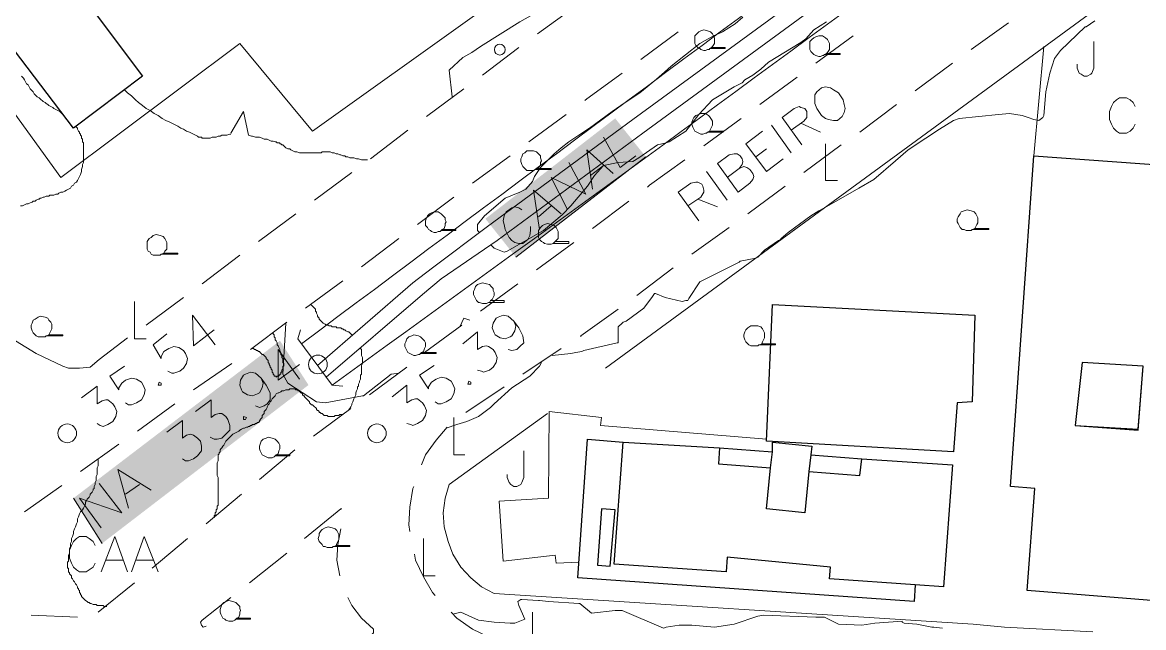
# Model space of a CAD drawing. Extents: x -2391 to 32076, y -11492 to 5852.
# Drawn here: x 4470.2 to 4566.8, y -953.5 to -901.4 of the extents above; entities that cross this region are included whole.
import ezdxf

# ---------------------------------------------------------------- set-up
doc = ezdxf.new("R2010")
doc.units = 0
doc.header["$LTSCALE"] = 7
for name, color, linetype in [('ALVE-CT', 3, 'CONTINUOUS'), ('PDF_A101 - EDIFICACAO', 7, 'CONTINUOUS'), ('PDF_A103 - PROJECAO_1', 7, 'CONTINUOUS'), ('PDF_A112 - PRISMA_VENTILACAO', 7, 'CONTINUOUS'), ('PDF_A122 - CASA_DE_MAQUINA', 7, 'CONTINUOUS'), ('PDF_A124 - MURO', 7, 'CONTINUOUS'), ('PDF_A133 - CANTEIRO_JARDIM_ESTUFA', 7, 'CONTINUOUS'), ('PDF_B215 - OUTRAS_ENTIDADES_PUBLICAS', 7, 'CONTINUOUS'), ('PDF_C301 - MEIO_FIO_2D', 7, 'CONTINUOUS'), ('PDF_C305 - VIA_SEM_MEIO_FIO_2D', 7, 'CONTINUOUS'), ('PDF_C307 - TXT_NOME_LOGRADOURO', 7, 'CONTINUOUS'), ('PDF_C316 - BUEIRO', 7, 'CONTINUOUS'), ('PDF_F601 - LIMITE_VEGETACAO', 7, 'CONTINUOUS'), ('PDF_F602 - ARVORE_ISOLADA', 7, 'CONTINUOUS'), ('PDF_F605 - TXT_COBERTURA_ARBOREA_ARBUSTIVA', 7, 'CONTINUOUS'), ('PDF_G705 - CANAL', 7, 'CONTINUOUS'), ('PDF_I902 - LUMINARIA', 7, 'CONTINUOUS'), ('PDF_I903 - POSTE', 7, 'CONTINUOUS'), ('PDF_N1401 - CURVA_MESTRA', 7, 'CONTINUOUS'), ('PDF_N1402 - CURVA_INTERMEDIARIA', 7, 'CONTINUOUS'), ('PDF_N1403 - COTA_DE_APARELHO', 7, 'CONTINUOUS')]:
    doc.layers.add(name, color=color, linetype=linetype)

msp = doc.modelspace()

# ---------------------------------------------------------------- linework, layer by layer
at = {"layer": 'ALVE-CT'}
msp.add_circle((4550.796, -1271.53), 500, dxfattribs=at)
at = {"layer": 'PDF_A101 - EDIFICACAO', "lineweight": 30}
for points in [[(4470.958, -893.252), (4480.525, -906.037), (4474.598, -910.524), (4469.518, -903.835), (4467.825, -905.105), (4463.084, -898.756), (4468.333, -895.115)], [(4591.18, -929.404), (4590.249, -941.341), (4571.792, -939.987), (4571.623, -942.527), (4569.168, -942.357), (4568.49, -951.247), (4556.722, -950.316), (4557.399, -941.511), (4555.283, -941.341), (4557.315, -912.894), (4571.2, -913.91), (4570.268, -925.848), (4572.554, -926.017), (4572.47, -928.049)], [(4550.711, -934.145), (4550.372, -938.378), (4534.286, -937.447), (4534.794, -925.679), (4552.235, -926.61), (4551.981, -934.06)], [(4560.871, -936.092), (4566.289, -936.431), (4566.712, -931.013), (4561.463, -930.674)], [(4530.222, -938.04), (4534.794, -938.378), (4534.794, -937.532), (4538.181, -937.87), (4538.096, -938.632), (4542.499, -938.971), (4550.288, -939.479), (4549.526, -949.977), (4547.07, -949.808), (4546.986, -951.247), (4518.031, -949.215), (4518.877, -937.278), (4521.925, -937.532)], [(4519.724, -948.115), (4520.825, -948.199), (4521.248, -943.373), (4520.063, -943.289)]]:
    msp.add_lwpolyline(points, close=True, dxfattribs=at)
at = {"layer": 'PDF_A103 - PROJECAO_1', "lineweight": 30}
msp.add_lwpolyline([(4530.138, -939.394), (4534.625, -939.733), (4534.794, -938.378), (4534.794, -937.532), (4538.181, -937.87), (4538.096, -938.632), (4537.927, -940.072), (4542.329, -940.41), (4542.499, -938.971), (4550.288, -939.479), (4549.526, -949.977), (4547.07, -949.808), (4539.705, -949.3), (4539.789, -948.284), (4530.9, -947.437), (4530.815, -948.707), (4521.163, -948.03), (4521.925, -937.532), (4530.222, -938.04)], close=True, dxfattribs=at)
at = {"layer": 'PDF_A112 - PRISMA_VENTILACAO', "lineweight": 30}
for points in [[(4566.712, -931.013), (4561.463, -930.674), (4560.871, -936.092), (4566.289, -936.516)], [(4520.063, -943.289), (4519.724, -948.115), (4520.825, -948.199), (4521.248, -943.373)]]:
    msp.add_lwpolyline(points, close=True, dxfattribs=at)
at = {"layer": 'PDF_A122 - CASA_DE_MAQUINA', "lineweight": 30}
msp.add_lwpolyline([(4538.096, -938.632), (4537.927, -940.072), (4537.588, -943.627), (4534.286, -943.289), (4534.625, -939.733), (4534.794, -938.378), (4534.794, -937.532), (4538.181, -937.87)], close=True, dxfattribs=at)
at = {"layer": 'PDF_A124 - MURO', "lineweight": 9}
for points in [[(4382.208, -800.809), (4408.645, -832.125), (4442.68, -872.171), (4443.019, -872.595), (4446.49, -877.42), (4473.498, -914.757), (4488.906, -903.243), (4495.172, -910.778), (4523.28, -890.713), (4525.058, -889.443), (4541.652, -877.505), (4543.261, -876.404), (4545.97, -874.372), (4572.639, -854.815), (4575.517, -852.783), (4577.126, -851.513), (4600.07, -834.581), (4624.114, -816.547)], [(4618.188, -953.956), (4618.696, -953.025), (4619.035, -952.094), (4619.119, -951.078), (4619.035, -945.236), (4619.035, -942.95), (4618.95, -932.452), (4618.781, -924.747), (4618.357, -905.867), (4618.357, -883.177), (4617.511, -866.16), (4613.701, -862.689), (4592.958, -877.928), (4570.014, -894.861), (4520.401, -931.182)], [(4558.161, -903.497), (4557.315, -912.894)], [(4515.406, -935.076), (4506.94, -941.172), (4506.601, -942.357), (4506.432, -943.627), (4506.516, -944.813), (4506.855, -946.083), (4507.278, -947.183), (4507.956, -948.284), (4508.802, -949.215), (4509.734, -949.977), (4510.834, -950.57), (4552.066, -953.194), (4554.775, -953.448), (4562.395, -953.872)], [(4534.286, -937.278), (4519.978, -936.092), (4520.063, -935.415), (4515.575, -934.907)]]:
    msp.add_lwpolyline(points, dxfattribs=at)
for centre, radius, start, end in [((12150.155, -11182.879), 12796.63, 126.1865297, 126.7465146), ((1588.017, 3108.483), 4979.148, 305.746913, 307.186131)]:
    msp.add_arc(centre, radius, start, end, dxfattribs=at)
at = {"layer": 'PDF_A133 - CANTEIRO_JARDIM_ESTUFA', "lineweight": 9}
for points in [[(4562.479, -903.073), (4562.479, -905.359), (4562.31, -905.783), (4562.225, -905.867), (4561.887, -906.037), (4561.633, -906.037), (4561.379, -905.867), (4561.209, -905.783), (4561.04, -905.359), (4561.04, -905.021)], [(4515.575, -934.907), (4515.491, -942.357), (4511.258, -942.611), (4511.596, -947.776), (4516.083, -947.268), (4516.168, -947.945), (4518.115, -947.861)], [(4513.374, -938.294), (4513.374, -940.58), (4513.205, -941.003), (4513.12, -941.172), (4512.782, -941.341), (4512.528, -941.341), (4512.274, -941.172), (4512.104, -941.003), (4511.935, -940.58), (4511.935, -940.326)]]:
    msp.add_lwpolyline(points, dxfattribs=at)
at = {"layer": 'PDF_B215 - OUTRAS_ENTIDADES_PUBLICAS', "lineweight": 9}
msp.add_lwpolyline([(4566.035, -908.661), (4565.866, -908.323), (4565.612, -908.069), (4565.273, -907.899), (4564.68, -907.899), (4564.426, -908.069), (4564.172, -908.323), (4564.003, -908.661), (4563.834, -909.085), (4563.834, -909.762), (4564.003, -910.185), (4564.172, -910.524), (4564.426, -910.778), (4564.68, -910.947), (4565.273, -910.947), (4565.612, -910.778), (4565.866, -910.524), (4566.035, -910.185)], dxfattribs=at)
at = {"layer": 'PDF_C301 - MEIO_FIO_2D', "lineweight": 9}
for points in [[(4514.56, -902.396), (4517.861, -900.026)], [(4551.896, -903.751), (4555.113, -901.465)], [(4526.666, -902.227), (4523.449, -904.597)], [(4538.519, -904.936), (4541.737, -902.565)], [(4509.818, -905.952), (4512.951, -903.581)], [(4547.07, -907.307), (4550.288, -904.936)], [(4521.841, -905.783), (4518.793, -907.984), (4518.623, -908.153)], [(4533.694, -908.492), (4536.911, -906.121)], [(4504.993, -909.508), (4508.21, -907.137)], [(4542.329, -910.863), (4545.462, -908.492)], [(4517.015, -909.339), (4513.798, -911.709)], [(4528.868, -912.048), (4532.085, -909.677)], [(4500.167, -913.148), (4503.384, -910.693)], [(4537.503, -914.334), (4540.721, -911.963)], [(4512.189, -912.894), (4508.972, -915.265)], [(4524.042, -915.604), (4524.211, -915.434), (4527.259, -913.233)], [(4495.341, -916.704), (4498.558, -914.334)], [(4532.678, -917.89), (4535.895, -915.519)], [(4507.363, -916.45), (4504.231, -918.821)], [(4519.301, -919.16), (4522.433, -916.789)], [(4490.515, -920.26), (4493.732, -917.89)], [(4527.852, -921.361), (4531.069, -919.075)], [(4502.622, -920.006), (4499.405, -922.461)], [(4514.475, -922.715), (4517.692, -920.345)], [(4485.689, -923.901), (4488.906, -921.446)], [(4523.111, -924.917), (4526.243, -922.546)], [(4497.796, -923.647), (4494.579, -926.017)], [(4509.649, -926.271), (4512.866, -923.901)], [(4480.863, -927.457), (4484.081, -925.086)], [(4518.285, -928.473), (4518.285, -928.388), (4521.502, -926.102)], [(4492.97, -927.203), (4489.838, -929.573)], [(4504.823, -929.827), (4508.04, -927.457)], [(4476.038, -931.097), (4476.799, -930.42), (4479.255, -928.557)], [(4513.29, -931.69), (4516.591, -929.489)], [(4488.229, -930.759), (4484.927, -933.044)], [(4500.082, -933.468), (4503.299, -931.097)], [(4508.379, -934.992), (4511.681, -932.79)], [(4483.319, -934.23), (4480.101, -936.6)], [(4495.256, -937.024), (4498.473, -934.653)], [(4504.569, -939.479), (4504.908, -938.632), (4505.839, -937.362), (4506.77, -936.262)], [(4478.493, -937.701), (4475.191, -940.072)], [(4490.6, -940.749), (4493.648, -938.209)], [(4473.582, -941.257), (4470.365, -943.543)], [(4503.553, -945.236), (4503.469, -944.643), (4503.553, -943.119), (4503.807, -941.511), (4503.892, -941.341)], [(4486.028, -944.559), (4489.076, -942.019)], [(4494.494, -945.829), (4497.627, -943.289), (4497.711, -943.289)], [(4497.627, -944.982), (4497.373, -946.337), (4497.288, -947.691), (4497.542, -949.046)], [(4481.371, -948.369), (4484.419, -945.829)], [(4489.753, -949.639), (4492.97, -947.099)], [(4505.754, -950.739), (4505.501, -950.485), (4504.739, -949.131), (4504.061, -947.691), (4503.977, -947.183)], [(4476.715, -952.178), (4479.847, -949.639)], [(4486.028, -953.364), (4485.774, -953.448), (4485.605, -953.279), (4485.52, -953.025), (4485.689, -952.856), (4488.144, -950.908)], [(4498.219, -950.908), (4498.558, -951.586), (4499.405, -952.686), (4500.421, -953.618), (4500.421, -953.956), (4500.251, -954.126)], [(4470.958, -952.432), (4474.937, -952.602)], [(4510.411, -954.295), (4510.326, -954.295), (4508.972, -953.618), (4507.617, -952.686), (4507.109, -952.178)], [(4486.028, -953.364), (4486.028, -953.364)]]:
    msp.add_lwpolyline(points, dxfattribs=at)
at = {"layer": 'PDF_C305 - VIA_SEM_MEIO_FIO_2D', "lineweight": 9}
msp.add_lwpolyline([(4476.038, -931.097), (4475.106, -931.182), (4474.683, -931.182), (4474.175, -931.182), (4473.667, -931.013), (4471.381, -929.912), (4469.603, -928.811), (4467.91, -927.457), (4466.301, -926.017), (4464.947, -924.409), (4463.761, -922.631), (4463.507, -922.292)], dxfattribs=at)
at = {"layer": 'PDF_C307 - TXT_NOME_LOGRADOURO', "lineweight": 9}
msp.add_lwpolyline([(4538.604, -907.391), (4538.435, -907.645), (4538.435, -908.069), (4538.435, -908.407), (4538.604, -908.831), (4539.027, -909.423), (4539.366, -909.677), (4539.62, -909.762), (4540.043, -909.847), (4540.382, -909.847), (4540.805, -909.508), (4540.975, -909.169), (4541.059, -908.831), (4540.975, -908.492), (4540.89, -908.069), (4540.467, -907.476), (4540.043, -907.222), (4539.789, -907.053), (4539.366, -906.968), (4539.027, -907.053)], close=True, dxfattribs=at)
for points in [[(4537.334, -911.963), (4535.641, -909.593), (4536.657, -908.831), (4537.08, -908.661), (4537.249, -908.746), (4537.588, -908.831), (4537.757, -909.085), (4537.757, -909.423), (4537.757, -909.593), (4537.503, -909.931), (4536.403, -910.693)], [(4534.71, -910.27), (4536.403, -912.64)], [(4537.249, -910.101), (4538.943, -910.863)], [(4535.725, -913.148), (4534.286, -914.249), (4532.508, -911.879), (4533.948, -910.778)], [(4533.355, -912.979), (4534.286, -912.302)], [(4531.916, -913.995), (4532.339, -913.826), (4532.593, -913.91), (4532.847, -914.08), (4533.101, -914.418), (4533.186, -914.672), (4533.101, -914.926), (4532.847, -915.265), (4531.831, -916.027), (4530.053, -913.572), (4531.069, -912.81), (4531.492, -912.725), (4531.746, -912.725), (4532, -912.894), (4532.17, -913.148), (4532.254, -913.402), (4532.17, -913.656), (4531.916, -913.995), (4530.9, -914.757)], [(4529.122, -914.249), (4530.9, -916.704)], [(4528.444, -918.482), (4526.666, -916.027), (4527.767, -915.265), (4528.19, -915.18), (4528.36, -915.18), (4528.698, -915.35), (4528.783, -915.519), (4528.868, -915.858), (4528.868, -916.027), (4528.614, -916.45), (4527.513, -917.212)], [(4528.36, -916.62), (4530.053, -917.297)]]:
    msp.add_lwpolyline(points, dxfattribs=at)
at = {"layer": 'PDF_C316 - BUEIRO', "lineweight": 9}
msp.add_lwpolyline([(4497.796, -932.706), (4496.865, -932.621), (4493.902, -928.642), (4494.156, -927.88)], dxfattribs=at)
at = {"layer": 'PDF_F601 - LIMITE_VEGETACAO', "lineweight": 9}
for points in [[(4470.111, -906.037), (4470.28, -906.206), (4470.365, -906.375), (4470.45, -906.545), (4470.534, -906.714), (4470.704, -906.799), (4470.788, -906.968), (4470.873, -907.137), (4471.042, -907.307), (4471.127, -907.391), (4471.212, -907.561), (4471.296, -907.645), (4471.381, -907.73), (4471.466, -907.815), (4471.635, -907.899), (4471.72, -907.984), (4471.804, -908.069), (4471.889, -908.153), (4471.974, -908.238), (4472.143, -908.323), (4472.228, -908.407), (4472.397, -908.492), (4472.482, -908.577), (4472.651, -908.661), (4472.82, -908.746), (4472.905, -908.831), (4473.074, -908.915), (4473.244, -909), (4473.413, -909.085), (4473.582, -909.254), (4473.667, -909.254)], [(4479.001, -907.222), (4479.255, -907.476), (4479.593, -907.73), (4479.932, -908.069), (4480.186, -908.323), (4480.525, -908.577), (4480.863, -908.831), (4481.202, -909), (4481.541, -909.254), (4481.879, -909.423), (4482.218, -909.677), (4482.557, -909.847), (4482.895, -910.016), (4483.234, -910.185), (4483.573, -910.355), (4483.827, -910.524), (4484.081, -910.609), (4484.335, -910.778), (4484.589, -910.863), (4484.758, -910.947), (4484.927, -911.032), (4485.097, -911.117), (4485.266, -911.201), (4485.351, -911.286), (4485.435, -911.286), (4485.605, -911.286), (4485.689, -911.371), (4485.859, -911.371), (4485.943, -911.371), (4486.113, -911.371), (4486.197, -911.371), (4486.366, -911.371), (4486.536, -911.286), (4486.705, -911.286), (4486.874, -911.286), (4487.044, -911.201), (4487.213, -911.201), (4487.382, -911.117), (4487.636, -911.117), (4487.806, -911.117), (4488.06, -911.032), (4488.144, -911.032)], [(4499.913, -913.233), (4499.828, -913.233), (4499.659, -913.233), (4499.405, -913.233), (4499.151, -913.148), (4498.981, -913.148), (4498.727, -913.064), (4498.558, -913.064), (4498.389, -913.064), (4498.219, -912.979), (4498.05, -912.979), (4497.965, -912.894), (4497.796, -912.894), (4497.627, -912.81), (4497.542, -912.81), (4497.373, -912.725), (4497.288, -912.725), (4497.203, -912.725), (4497.034, -912.64), (4496.949, -912.64), (4496.865, -912.64), (4496.695, -912.556), (4496.611, -912.556), (4496.526, -912.556), (4496.441, -912.556), (4496.272, -912.556), (4496.187, -912.556), (4496.103, -912.556), (4496.018, -912.556), (4495.934, -912.64), (4495.764, -912.64), (4495.68, -912.64), (4495.595, -912.64), (4495.51, -912.64), (4495.341, -912.64), (4495.256, -912.64), (4495.087, -912.64), (4494.918, -912.64), (4494.748, -912.64), (4494.579, -912.64), (4494.41, -912.64), (4494.24, -912.64), (4494.071, -912.64), (4493.817, -912.556), (4493.648, -912.556), (4493.478, -912.471), (4493.309, -912.386), (4493.224, -912.302), (4493.055, -912.302), (4492.886, -912.217), (4492.801, -912.132), (4492.716, -912.048), (4492.632, -911.963), (4492.547, -911.963), (4492.462, -911.879), (4492.378, -911.879), (4492.378, -911.794), (4492.293, -911.794), (4492.208, -911.794), (4492.124, -911.794), (4492.039, -911.709), (4491.954, -911.709), (4491.785, -911.625), (4491.616, -911.625), (4491.446, -911.54), (4491.277, -911.455), (4491.023, -911.455), (4490.854, -911.371), (4490.6, -911.286), (4490.261, -911.286), (4490.007, -911.201), (4489.922, -911.201), (4489.668, -911.117), (4489.245, -909.085), (4488.144, -910.947)], [(4474.768, -910.355), (4474.852, -910.439), (4474.937, -910.524), (4474.937, -910.609), (4475.022, -910.778), (4475.106, -910.863), (4475.106, -910.947), (4475.191, -911.032), (4475.191, -911.117), (4475.276, -911.201), (4475.276, -911.371), (4475.36, -911.455), (4475.36, -911.54), (4475.36, -911.709), (4475.445, -911.794), (4475.445, -911.879), (4475.445, -911.963), (4475.445, -912.048), (4475.445, -912.132), (4475.445, -912.217), (4475.445, -912.302), (4475.445, -912.471), (4475.445, -912.556), (4475.445, -912.725), (4475.445, -912.894), (4475.445, -913.064), (4475.445, -913.233), (4475.445, -913.487), (4475.36, -913.656), (4475.36, -913.826), (4475.276, -914.08), (4475.276, -914.249), (4475.191, -914.503), (4475.106, -914.672), (4475.022, -914.842), (4474.937, -915.011), (4474.852, -915.18), (4474.683, -915.265), (4474.598, -915.434), (4474.429, -915.519), (4474.344, -915.688), (4474.175, -915.773), (4474.006, -915.858), (4473.836, -915.942), (4473.667, -916.027), (4473.498, -916.027), (4473.328, -916.112), (4473.244, -916.196), (4473.074, -916.196), (4472.905, -916.281), (4472.736, -916.281), (4472.566, -916.281), (4472.482, -916.366), (4472.312, -916.366), (4472.228, -916.366), (4472.058, -916.45), (4471.974, -916.45), (4471.804, -916.535), (4471.72, -916.535), (4471.635, -916.62), (4471.55, -916.62), (4471.381, -916.704), (4471.296, -916.789), (4471.127, -916.789), (4471.042, -916.874), (4470.873, -916.958), (4470.704, -917.043), (4470.534, -917.043), (4470.365, -917.128), (4470.196, -917.212), (4470.026, -917.212)], [(4495.002, -925.679), (4495.087, -925.763), (4495.172, -925.848), (4495.256, -925.933), (4495.341, -926.017), (4495.426, -926.102), (4495.426, -926.271), (4495.51, -926.356), (4495.51, -926.441), (4495.595, -926.61), (4495.595, -926.695), (4495.68, -926.779), (4495.764, -926.864), (4495.764, -926.949), (4495.849, -927.033), (4495.934, -927.118), (4496.018, -927.203), (4496.103, -927.287), (4496.272, -927.372), (4496.357, -927.457), (4496.526, -927.457), (4496.611, -927.541), (4496.78, -927.541), (4496.865, -927.626), (4497.034, -927.626), (4497.119, -927.626), (4497.203, -927.626), (4497.288, -927.711), (4497.373, -927.711), (4497.457, -927.711), (4497.542, -927.711), (4497.627, -927.711), (4497.711, -927.795), (4497.796, -927.795), (4497.881, -927.88), (4497.965, -927.88), (4498.05, -927.965), (4498.219, -928.049), (4498.304, -928.049), (4498.389, -928.134), (4498.473, -928.219), (4498.558, -928.303), (4498.643, -928.303)], [(4489.922, -929.489), (4490.007, -929.489), (4490.092, -929.489), (4490.176, -929.573), (4490.261, -929.573), (4490.346, -929.658), (4490.43, -929.658), (4490.515, -929.743), (4490.6, -929.743), (4490.684, -929.827), (4490.769, -929.912), (4490.854, -929.997), (4490.938, -929.997), (4491.023, -930.081), (4491.108, -930.166), (4491.192, -930.251), (4491.192, -930.335), (4491.277, -930.42), (4491.362, -930.505), (4491.362, -930.674), (4491.446, -930.759), (4491.446, -930.843), (4491.531, -931.013), (4491.531, -931.097), (4491.616, -931.182), (4491.616, -931.267), (4491.7, -931.351), (4491.7, -931.436), (4491.7, -931.52), (4491.785, -931.605), (4491.785, -931.69), (4491.87, -931.774), (4491.87, -931.859), (4491.954, -931.859), (4492.039, -931.859), (4492.039, -931.944), (4492.124, -931.859), (4492.208, -931.859), (4492.293, -931.859), (4492.293, -931.774), (4492.378, -931.774), (4492.378, -931.69), (4492.462, -931.69), (4492.462, -931.605), (4492.462, -931.52), (4492.547, -931.52), (4492.547, -931.436), (4492.547, -931.351), (4492.632, -931.267), (4492.632, -931.182), (4492.632, -931.097), (4492.632, -931.013), (4492.716, -931.013), (4492.716, -930.928), (4492.716, -930.843), (4492.716, -930.759), (4492.632, -930.674), (4492.632, -930.589), (4492.632, -930.505), (4492.632, -930.335), (4492.547, -930.251), (4492.547, -930.081), (4492.462, -929.997), (4492.462, -929.827), (4492.378, -929.658), (4492.378, -929.573), (4492.293, -929.404), (4492.208, -929.235), (4492.124, -929.15), (4492.124, -928.981), (4492.039, -928.811), (4491.954, -928.727), (4491.954, -928.557), (4491.87, -928.473), (4491.87, -928.303), (4491.785, -928.219), (4491.785, -928.134)], [(4499.32, -929.404), (4499.32, -929.489), (4499.405, -929.573), (4499.405, -929.743), (4499.405, -929.912), (4499.405, -930.081), (4499.489, -930.251), (4499.489, -930.335), (4499.489, -930.505), (4499.489, -930.674), (4499.489, -930.759), (4499.405, -930.928), (4499.405, -931.097), (4499.405, -931.182), (4499.405, -931.267), (4499.405, -931.436), (4499.405, -931.52), (4499.405, -931.69), (4499.32, -931.774), (4499.32, -931.859), (4499.32, -932.028), (4499.32, -932.113), (4499.235, -932.282), (4499.235, -932.367), (4499.151, -932.536), (4499.151, -932.706), (4499.066, -932.79), (4499.066, -932.96), (4498.981, -933.129), (4498.897, -933.298), (4498.897, -933.468), (4498.812, -933.637), (4498.727, -933.806), (4498.643, -934.06), (4498.558, -934.23), (4498.558, -934.314), (4498.473, -934.484), (4498.389, -934.653), (4498.304, -934.738)], [(4497.796, -935.161), (4497.711, -935.161), (4497.542, -935.161), (4497.457, -935.246), (4497.373, -935.246), (4497.288, -935.246), (4497.203, -935.246), (4497.119, -935.246), (4497.034, -935.33), (4496.865, -935.33), (4496.78, -935.33), (4496.695, -935.33), (4496.611, -935.33), (4496.526, -935.33), (4496.441, -935.246), (4496.357, -935.246), (4496.272, -935.246), (4496.187, -935.246), (4496.103, -935.161), (4496.018, -935.076), (4495.934, -935.076), (4495.849, -934.992), (4495.764, -934.992), (4495.764, -934.907), (4495.68, -934.822), (4495.595, -934.822), (4495.51, -934.738), (4495.51, -934.653), (4495.426, -934.568), (4495.341, -934.484), (4495.256, -934.399), (4495.172, -934.314), (4495.087, -934.314), (4495.002, -934.23), (4494.918, -934.145), (4494.918, -934.06), (4494.833, -933.976), (4494.748, -933.891), (4494.664, -933.806), (4494.579, -933.722), (4494.494, -933.637), (4494.494, -933.552), (4494.41, -933.552), (4494.325, -933.468), (4494.325, -933.383), (4494.24, -933.298), (4494.156, -933.298), (4494.156, -933.214), (4494.071, -933.214), (4494.071, -933.129), (4493.986, -933.129), (4493.902, -933.129), (4493.902, -933.044), (4493.817, -933.044), (4493.732, -933.044), (4493.648, -932.96), (4493.563, -932.96), (4493.478, -932.96), (4493.394, -932.96), (4493.224, -932.96), (4493.14, -933.044), (4492.97, -933.044), (4492.886, -933.044), (4492.716, -933.129), (4492.547, -933.129), (4492.462, -933.214), (4492.293, -933.298), (4492.208, -933.298), (4492.039, -933.383), (4491.954, -933.552), (4491.87, -933.637), (4491.785, -933.722), (4491.7, -933.806), (4491.616, -933.976), (4491.531, -934.06), (4491.446, -934.23), (4491.362, -934.314), (4491.277, -934.484), (4491.277, -934.568), (4491.192, -934.738), (4491.108, -934.822), (4491.023, -934.907), (4491.023, -935.076), (4490.938, -935.161), (4490.854, -935.246), (4490.854, -935.415), (4490.769, -935.5), (4490.684, -935.584), (4490.684, -935.669), (4490.6, -935.669), (4490.6, -935.754), (4490.515, -935.838), (4490.43, -935.838), (4490.346, -935.923), (4490.261, -935.923), (4490.176, -936.008), (4490.092, -936.008), (4490.007, -936.008), (4489.922, -936.092), (4489.838, -936.092), (4489.753, -936.177), (4489.668, -936.177), (4489.584, -936.262), (4489.499, -936.262), (4489.33, -936.346), (4489.245, -936.346), (4489.076, -936.431), (4488.906, -936.516), (4488.822, -936.6), (4488.652, -936.685), (4488.483, -936.77), (4488.314, -936.854), (4488.229, -936.939), (4488.06, -937.108), (4487.975, -937.193), (4487.806, -937.362), (4487.721, -937.447), (4487.636, -937.616), (4487.552, -937.786), (4487.467, -937.87), (4487.382, -938.04), (4487.298, -938.124), (4487.213, -938.209), (4487.213, -938.378), (4487.128, -938.463), (4487.128, -938.548), (4487.044, -938.632), (4487.044, -938.717), (4487.044, -938.886), (4487.044, -938.971), (4487.044, -939.14), (4486.959, -939.31), (4486.959, -939.479), (4486.959, -939.733), (4486.959, -939.902), (4486.959, -940.072), (4486.959, -940.241), (4486.959, -940.41), (4487.044, -940.58), (4487.044, -940.664), (4487.044, -940.834), (4487.044, -940.918), (4487.044, -941.088), (4487.044, -941.172), (4487.044, -941.257), (4487.044, -941.426), (4487.044, -941.511), (4487.044, -941.595), (4487.044, -941.765), (4487.044, -941.849), (4487.044, -942.019), (4487.044, -942.103), (4487.044, -942.188), (4487.044, -942.357), (4487.044, -942.442), (4487.044, -942.527), (4487.044, -942.611), (4487.044, -942.696), (4487.044, -942.781), (4487.044, -942.865), (4487.044, -942.95), (4486.959, -943.035), (4486.959, -943.119), (4486.959, -943.204), (4486.959, -943.289), (4486.874, -943.373), (4486.874, -943.458), (4486.874, -943.543), (4486.79, -943.627), (4486.79, -943.712), (4486.79, -943.797), (4486.705, -943.881), (4486.705, -943.966), (4486.705, -944.051)], [(4477.477, -951.67), (4477.392, -951.67), (4477.223, -951.67), (4477.138, -951.586), (4477.053, -951.586), (4476.884, -951.586), (4476.799, -951.586), (4476.63, -951.586), (4476.546, -951.501), (4476.376, -951.501), (4476.292, -951.501), (4476.122, -951.416), (4476.038, -951.416), (4475.953, -951.332), (4475.868, -951.332), (4475.784, -951.247), (4475.614, -951.162), (4475.53, -951.078), (4475.445, -950.993), (4475.36, -950.908), (4475.276, -950.824), (4475.276, -950.739), (4475.191, -950.655), (4475.191, -950.57), (4475.106, -950.485), (4475.106, -950.401), (4475.106, -950.316), (4475.022, -950.231), (4475.022, -950.147), (4474.937, -950.062), (4474.937, -949.977), (4474.852, -949.808), (4474.768, -949.723), (4474.683, -949.554), (4474.598, -949.469), (4474.514, -949.3), (4474.429, -949.215), (4474.429, -949.046), (4474.344, -948.961), (4474.26, -948.877), (4474.26, -948.792), (4474.175, -948.707), (4474.175, -948.623), (4474.175, -948.538), (4474.175, -948.453), (4474.175, -948.369), (4474.09, -948.369), (4474.09, -948.284), (4474.09, -948.199), (4474.09, -948.115), (4474.09, -948.03), (4474.09, -947.945), (4474.09, -947.861), (4474.175, -947.776), (4474.175, -947.607), (4474.175, -947.437), (4474.175, -947.268), (4474.26, -947.099), (4474.26, -946.929), (4474.26, -946.675), (4474.344, -946.506), (4474.344, -946.252), (4474.429, -946.083), (4474.429, -945.829), (4474.514, -945.659), (4474.598, -945.405), (4474.598, -945.236), (4474.683, -944.982), (4474.768, -944.813), (4474.852, -944.559), (4474.937, -944.389), (4474.937, -944.135), (4475.022, -943.966), (4475.106, -943.712), (4475.191, -943.543), (4475.36, -943.373), (4475.445, -943.204), (4475.53, -943.035), (4475.614, -942.865), (4475.614, -942.696), (4475.699, -942.611), (4475.784, -942.442), (4475.868, -942.357), (4475.953, -942.273), (4476.038, -942.103), (4476.038, -942.019), (4476.122, -941.934), (4476.207, -941.849), (4476.292, -941.68), (4476.292, -941.595), (4476.376, -941.511), (4476.376, -941.341), (4476.461, -941.172), (4476.461, -941.003), (4476.546, -940.834), (4476.546, -940.664), (4476.546, -940.495), (4476.63, -940.326), (4476.63, -940.156), (4476.63, -939.902), (4476.63, -939.733), (4476.715, -939.564), (4476.715, -939.479), (4476.715, -939.31), (4476.715, -939.225), (4476.715, -939.056), (4476.715, -938.971)]]:
    msp.add_lwpolyline(points, dxfattribs=at)
at = {"layer": 'PDF_F602 - ARVORE_ISOLADA', "lineweight": 9}
for points in [[(4529.545, -903.581), (4529.376, -903.666), (4529.376, -903.751), (4529.206, -903.751), (4529.037, -903.835), (4528.868, -903.835), (4528.614, -903.751), (4528.529, -903.666), (4528.36, -903.581), (4528.19, -903.412), (4528.106, -903.243), (4528.106, -903.073), (4528.106, -902.819), (4528.106, -902.565), (4528.275, -902.396), (4528.444, -902.227), (4528.614, -902.142), (4528.868, -902.058), (4529.206, -902.142), (4529.46, -902.227), (4529.63, -902.396), (4529.714, -902.565), (4529.799, -902.735), (4529.799, -902.904), (4529.799, -903.073), (4529.799, -903.243), (4529.63, -903.497), (4529.545, -903.581), (4529.376, -903.666), (4530.73, -903.666), (4530.73, -903.581)], [(4539.451, -904.089), (4539.281, -904.174), (4539.197, -904.259), (4539.112, -904.259), (4538.943, -904.343), (4538.773, -904.343), (4538.519, -904.259), (4538.35, -904.174), (4538.265, -904.089), (4538.096, -903.92), (4538.011, -903.751), (4538.011, -903.581), (4538.011, -903.327), (4538.011, -903.073), (4538.181, -902.904), (4538.35, -902.735), (4538.519, -902.65), (4538.773, -902.565), (4539.112, -902.565), (4539.366, -902.735), (4539.535, -902.904), (4539.62, -903.073), (4539.705, -903.243), (4539.705, -903.412), (4539.705, -903.581), (4539.705, -903.751), (4539.535, -904.005), (4539.451, -904.089), (4539.281, -904.174), (4540.636, -904.174), (4540.636, -904.089)], [(4529.376, -910.778), (4529.206, -910.863), (4529.122, -910.947), (4529.037, -910.947), (4528.783, -911.032), (4528.614, -911.032), (4528.444, -910.947), (4528.275, -910.863), (4528.106, -910.778), (4528.021, -910.609), (4527.936, -910.439), (4527.852, -910.185), (4527.852, -910.016), (4527.936, -909.762), (4528.021, -909.593), (4528.19, -909.423), (4528.444, -909.339), (4528.614, -909.254), (4529.037, -909.254), (4529.291, -909.423), (4529.376, -909.508), (4529.545, -909.762), (4529.63, -909.931), (4529.63, -910.101), (4529.63, -910.27), (4529.545, -910.439), (4529.46, -910.609), (4529.376, -910.778), (4529.206, -910.863), (4530.561, -910.863), (4530.561, -910.778)], [(4514.56, -913.995), (4514.475, -914.08), (4514.39, -914.08), (4514.221, -914.164), (4514.052, -914.164), (4513.882, -914.164), (4513.628, -914.164), (4513.544, -914.08), (4513.374, -913.91), (4513.29, -913.826), (4513.205, -913.656), (4513.12, -913.402), (4513.12, -913.148), (4513.205, -912.979), (4513.29, -912.725), (4513.459, -912.64), (4513.628, -912.471), (4513.882, -912.471), (4514.221, -912.471), (4514.475, -912.556), (4514.644, -912.725), (4514.814, -912.894), (4514.814, -913.064), (4514.898, -913.318), (4514.814, -913.487), (4514.814, -913.656), (4514.729, -913.826), (4514.56, -913.995), (4514.475, -914.08), (4515.745, -914.08), (4515.745, -913.995)], [(4506.347, -919.244), (4506.262, -919.329), (4506.178, -919.414), (4506.008, -919.414), (4505.839, -919.498), (4505.67, -919.498), (4505.416, -919.414), (4505.331, -919.329), (4505.162, -919.244), (4505.077, -919.075), (4504.908, -918.906), (4504.908, -918.736), (4504.908, -918.482), (4504.993, -918.228), (4505.077, -918.059), (4505.247, -917.89), (4505.416, -917.805), (4505.67, -917.72), (4506.008, -917.72), (4506.262, -917.89), (4506.432, -918.059), (4506.601, -918.228), (4506.601, -918.398), (4506.686, -918.567), (4506.601, -918.736), (4506.601, -918.906), (4506.516, -919.16), (4506.347, -919.244), (4506.262, -919.329), (4507.532, -919.329), (4507.532, -919.244)], [(4552.235, -919.16), (4552.066, -919.244), (4551.981, -919.244), (4551.896, -919.329), (4551.727, -919.329), (4551.473, -919.329), (4551.304, -919.244), (4551.134, -919.244), (4550.965, -919.075), (4550.88, -918.906), (4550.796, -918.736), (4550.711, -918.567), (4550.711, -918.313), (4550.796, -918.144), (4550.965, -917.89), (4551.05, -917.72), (4551.304, -917.636), (4551.558, -917.551), (4551.896, -917.636), (4552.15, -917.72), (4552.32, -917.89), (4552.404, -918.059), (4552.489, -918.228), (4552.489, -918.398), (4552.489, -918.652), (4552.404, -918.821), (4552.32, -918.99), (4552.235, -919.16), (4552.066, -919.244), (4553.42, -919.244), (4553.42, -919.16)], [(4516.083, -920.26), (4515.914, -920.43), (4515.745, -920.514), (4515.575, -920.514), (4515.406, -920.514), (4515.152, -920.43), (4515.068, -920.345), (4514.898, -920.26), (4514.729, -920.091), (4514.644, -919.922), (4514.644, -919.752), (4514.644, -919.498), (4514.644, -919.329), (4514.814, -919.075), (4514.983, -918.906), (4515.152, -918.821), (4515.406, -918.736), (4515.745, -918.821), (4515.999, -918.906), (4516.168, -919.075), (4516.253, -919.244), (4516.337, -919.414), (4516.337, -919.583), (4516.337, -919.752), (4516.337, -920.006), (4516.168, -920.176), (4516.083, -920.26), (4515.914, -920.43), (4517.269, -920.43), (4517.269, -920.26)], [(4482.387, -921.276), (4482.218, -921.361), (4482.133, -921.361), (4482.049, -921.446), (4481.879, -921.446), (4481.71, -921.446), (4481.456, -921.446), (4481.287, -921.361), (4481.202, -921.192), (4481.033, -921.107), (4480.948, -920.938), (4480.948, -920.684), (4480.948, -920.43), (4480.948, -920.26), (4481.117, -920.006), (4481.287, -919.922), (4481.456, -919.752), (4481.71, -919.668), (4482.049, -919.752), (4482.303, -919.837), (4482.472, -920.006), (4482.557, -920.176), (4482.641, -920.345), (4482.641, -920.514), (4482.641, -920.768), (4482.641, -920.938), (4482.472, -921.107), (4482.387, -921.276), (4482.218, -921.361), (4483.573, -921.361), (4483.573, -921.276)], [(4510.496, -925.34), (4510.411, -925.509), (4510.326, -925.509), (4510.157, -925.594), (4509.988, -925.594), (4509.818, -925.594), (4509.564, -925.509), (4509.48, -925.509), (4509.31, -925.34), (4509.226, -925.171), (4509.141, -925.001), (4509.056, -924.832), (4509.056, -924.578), (4509.141, -924.409), (4509.226, -924.155), (4509.395, -923.985), (4509.564, -923.901), (4509.818, -923.816), (4510.157, -923.901), (4510.411, -923.985), (4510.58, -924.155), (4510.75, -924.324), (4510.75, -924.493), (4510.834, -924.663), (4510.834, -924.917), (4510.75, -925.086), (4510.665, -925.255), (4510.496, -925.34), (4510.411, -925.509), (4511.681, -925.509), (4511.681, -925.34)], [(4472.482, -928.303), (4472.312, -928.388), (4472.228, -928.388), (4472.143, -928.473), (4471.889, -928.473), (4471.72, -928.473), (4471.55, -928.473), (4471.381, -928.388), (4471.212, -928.219), (4471.127, -928.134), (4471.042, -927.965), (4470.958, -927.711), (4470.958, -927.457), (4471.042, -927.287), (4471.127, -927.033), (4471.296, -926.949), (4471.55, -926.779), (4471.72, -926.695), (4472.143, -926.779), (4472.397, -926.864), (4472.482, -927.033), (4472.651, -927.203), (4472.736, -927.372), (4472.736, -927.541), (4472.736, -927.795), (4472.651, -927.965), (4472.566, -928.134), (4472.482, -928.303), (4472.312, -928.388), (4473.667, -928.388), (4473.667, -928.303)], [(4533.863, -929.065), (4533.694, -929.15), (4533.609, -929.15), (4533.524, -929.235), (4533.27, -929.235), (4533.101, -929.235), (4532.932, -929.235), (4532.762, -929.15), (4532.593, -928.981), (4532.508, -928.896), (4532.424, -928.727), (4532.339, -928.473), (4532.339, -928.303), (4532.424, -928.049), (4532.508, -927.88), (4532.678, -927.711), (4532.932, -927.541), (4533.186, -927.541), (4533.524, -927.541), (4533.778, -927.626), (4533.948, -927.795), (4534.032, -927.965), (4534.117, -928.134), (4534.117, -928.388), (4534.117, -928.557), (4534.032, -928.727), (4533.948, -928.896), (4533.863, -929.065), (4533.694, -929.15), (4535.048, -929.15), (4535.048, -929.065)], [(4504.569, -929.827), (4504.485, -929.912), (4504.4, -929.997), (4504.315, -929.997), (4504.061, -930.081), (4503.892, -930.081), (4503.723, -929.997), (4503.553, -929.912), (4503.384, -929.827), (4503.299, -929.658), (4503.215, -929.489), (4503.13, -929.319), (4503.13, -929.065), (4503.215, -928.896), (4503.299, -928.642), (4503.469, -928.473), (4503.723, -928.388), (4503.892, -928.303), (4504.315, -928.388), (4504.485, -928.473), (4504.654, -928.642), (4504.823, -928.811), (4504.908, -928.981), (4504.908, -929.15), (4504.908, -929.319), (4504.823, -929.489), (4504.739, -929.743), (4504.569, -929.827), (4504.485, -929.912), (4505.839, -929.912), (4505.839, -929.827)], [(4492.039, -938.632), (4491.954, -938.717), (4491.87, -938.802), (4491.7, -938.886), (4491.531, -938.886), (4491.362, -938.886), (4491.192, -938.802), (4491.023, -938.717), (4490.854, -938.632), (4490.769, -938.463), (4490.684, -938.294), (4490.6, -938.124), (4490.6, -937.87), (4490.684, -937.701), (4490.769, -937.447), (4490.938, -937.278), (4491.192, -937.193), (4491.362, -937.108), (4491.7, -937.193), (4491.954, -937.278), (4492.124, -937.447), (4492.293, -937.616), (4492.378, -937.786), (4492.378, -937.955), (4492.378, -938.124), (4492.293, -938.294), (4492.208, -938.548), (4492.039, -938.632), (4491.954, -938.717), (4493.224, -938.717), (4493.224, -938.632)], [(4497.203, -946.421), (4497.034, -946.506), (4496.949, -946.506), (4496.865, -946.591), (4496.695, -946.591), (4496.441, -946.591), (4496.272, -946.506), (4496.103, -946.506), (4496.018, -946.337), (4495.849, -946.167), (4495.764, -946.083), (4495.68, -945.829), (4495.764, -945.575), (4495.764, -945.405), (4495.934, -945.151), (4496.018, -945.067), (4496.272, -944.897), (4496.526, -944.813), (4496.865, -944.897), (4497.119, -944.982), (4497.288, -945.151), (4497.373, -945.321), (4497.457, -945.49), (4497.457, -945.659), (4497.457, -945.913), (4497.373, -946.083), (4497.288, -946.252), (4497.203, -946.421), (4497.034, -946.506), (4498.389, -946.506), (4498.389, -946.421)], [(4488.652, -952.686), (4488.568, -952.771), (4488.483, -952.856), (4488.314, -952.94), (4488.144, -952.94), (4487.975, -952.94), (4487.721, -952.856), (4487.636, -952.771), (4487.467, -952.686), (4487.382, -952.517), (4487.298, -952.348), (4487.213, -952.178), (4487.213, -951.924), (4487.298, -951.755), (4487.382, -951.501), (4487.552, -951.332), (4487.721, -951.247), (4487.975, -951.162), (4488.314, -951.247), (4488.568, -951.332), (4488.737, -951.501), (4488.906, -951.67), (4488.906, -951.84), (4488.991, -952.009), (4488.906, -952.178), (4488.906, -952.348), (4488.822, -952.602), (4488.652, -952.686), (4488.568, -952.771), (4489.838, -952.771), (4489.838, -952.686)]]:
    msp.add_lwpolyline(points, close=True, dxfattribs=at)
at = {"layer": 'PDF_F605 - TXT_COBERTURA_ARBOREA_ARBUSTIVA', "lineweight": 9}
for points in [[(4476.461, -946.421), (4476.292, -946.083), (4475.953, -945.829), (4475.699, -945.659), (4475.106, -945.659), (4474.852, -945.829), (4474.598, -946.083), (4474.429, -946.421), (4474.26, -946.845), (4474.26, -947.522), (4474.429, -947.945), (4474.598, -948.284), (4474.852, -948.538), (4475.106, -948.707), (4475.699, -948.707), (4475.953, -948.538), (4476.292, -948.284), (4476.461, -947.945)], [(4476.969, -948.707), (4478.154, -945.659), (4479.255, -948.707)], [(4479.593, -948.707), (4480.694, -945.659), (4481.879, -948.707)], [(4477.392, -947.691), (4478.831, -947.691)], [(4480.017, -947.691), (4481.456, -947.691)]]:
    msp.add_lwpolyline(points, dxfattribs=at)
at = {"layer": 'PDF_G705 - CANAL', "lineweight": 13}
for points in [[(4495.595, -930.928), (4503.807, -923.816), (4505.501, -922.546), (4510.242, -918.99), (4522.772, -909.762), (4538.519, -898.248), (4554.013, -886.479), (4568.49, -876.32), (4580.089, -867.769), (4586.608, -862.689), (4595.667, -855.916)], [(4596.768, -857.44), (4587.709, -864.213), (4580.936, -869.039), (4569.337, -877.505), (4554.944, -887.665), (4539.366, -899.433), (4523.619, -910.947), (4511.088, -920.176), (4506.262, -923.477), (4504.654, -924.832), (4496.357, -931.944)], [(4520.232, -911.286), (4521.671, -913.91), (4523.026, -912.894)], [(4519.301, -915.773), (4518.793, -912.386), (4521.079, -914.418)], [(4517.099, -917.466), (4515.745, -914.757), (4518.708, -916.196), (4517.269, -913.487)], [(4519.131, -914.588), (4520.232, -913.741)], [(4514.729, -919.244), (4514.221, -915.858), (4516.591, -917.89)], [(4513.205, -917.551), (4512.951, -917.382), (4512.612, -917.297), (4512.358, -917.382), (4511.85, -917.72), (4511.681, -918.059), (4511.596, -918.482), (4511.681, -918.821), (4511.766, -919.244), (4512.104, -919.922), (4512.358, -920.176), (4512.612, -920.345), (4512.951, -920.43), (4513.29, -920.43), (4513.713, -920.091), (4513.882, -919.752), (4513.967, -919.329), (4513.967, -918.99)], [(4514.644, -918.144), (4515.745, -917.212)]]:
    msp.add_lwpolyline(points, dxfattribs=at)
at = {"layer": 'PDF_G705 - CANAL', "color": 7, "lineweight": 0, "true_color": 0xffffff}
msp.add_lwpolyline([(4512.697, -921.615), (4523.873, -912.979)], dxfattribs=at)
at = {"layer": 'PDF_G705 - CANAL', "color": 7, "true_color": 0xffffff, "transparency": 33554559}
for points in [[(4510.072, -918.313), (4521.248, -909.677), (4512.697, -921.615)], [(4521.248, -909.677), (4512.697, -921.615), (4523.873, -912.979)]]:
    msp.add_solid(points, dxfattribs=at)
at = {"layer": 'PDF_I902 - LUMINARIA', "lineweight": 9}
msp.add_lwpolyline([(4511.258, -903.835), (4511.258, -903.835)], dxfattribs=at)
msp.add_circle((4511.309, -903.758), 0.466, dxfattribs=at)
at = {"layer": 'PDF_I903 - POSTE', "lineweight": 9}
for points in [[(4540.382, -915.011), (4539.366, -915.011), (4539.366, -911.879)], [(4480.863, -928.642), (4479.847, -928.642), (4479.847, -925.425)], [(4508.294, -938.632), (4507.363, -938.632), (4507.363, -935.415)], [(4505.754, -949.046), (4504.739, -949.046), (4504.739, -945.829)], [(4515.152, -955.311), (4514.136, -955.311), (4514.136, -952.178)]]:
    msp.add_lwpolyline(points, dxfattribs=at)
at = {"layer": 'PDF_N1401 - CURVA_MESTRA', "lineweight": 20}
for points in [[(4507.278, -907.815), (4507.194, -907.815), (4506.94, -905.529), (4508.125, -904.428), (4508.887, -904.005), (4509.649, -903.497), (4513.036, -901.38), (4514.221, -900.703), (4514.56, -900.534), (4514.898, -900.364), (4516.591, -898.756), (4517.438, -897.824), (4519.555, -896.554), (4519.809, -896.385), (4520.571, -896.046), (4521.248, -895.792), (4521.587, -895.538), (4522.349, -894.353), (4523.026, -893.676), (4524.55, -892.067), (4525.735, -890.882), (4527.513, -889.612), (4528.19, -888.85), (4528.36, -888.765)], [(4562.564, -901.296), (4561.802, -901.804), (4561.717, -901.804), (4559.601, -903.835), (4559.093, -904.513), (4558.669, -905.783), (4558.331, -907.391), (4558.161, -909.423), (4558.077, -909.593), (4557.738, -909.847), (4557.315, -909.762), (4556.807, -909.593), (4556.299, -909.423), (4555.198, -909.254), (4554.267, -909.339), (4550.88, -909.677), (4550.372, -909.847), (4549.187, -910.609), (4548.002, -911.371), (4546.478, -912.386), (4545.377, -913.318), (4543.515, -914.926), (4542.245, -915.688), (4539.281, -917.382), (4538.773, -917.636), (4538.096, -918.059), (4536.149, -919.498), (4535.556, -920.006), (4535.471, -920.091), (4535.302, -920.176), (4534.117, -921.022), (4533.524, -921.615), (4533.355, -921.7), (4532, -921.953), (4531.916, -922.038), (4528.529, -923.731), (4527.598, -925.171), (4527.513, -925.34), (4527.344, -925.34), (4527.005, -925.425), (4525.566, -925.086), (4524.719, -924.747), (4524.635, -924.747), (4524.465, -925.001), (4523.703, -926.017), (4522.179, -927.118), (4521.925, -927.203), (4521.841, -927.287), (4521.502, -927.626), (4521.502, -928.981), (4521.417, -928.981), (4518.539, -929.658), (4518.369, -929.743), (4517.861, -929.827), (4517.438, -929.912), (4515.829, -930.081)], [(4508.718, -927.033), (4508.21, -926.864), (4507.871, -927.626)], [(4502.622, -931.605), (4501.945, -931.69), (4499.574, -933.552), (4499.489, -933.552), (4496.272, -934.145), (4495.51, -934.06), (4493.055, -932.452), (4492.632, -931.69), (4492.886, -927.287)], [(4514.898, -930.674), (4514.729, -931.013), (4513.882, -931.859), (4512.358, -932.875), (4510.834, -934.23), (4510.496, -934.568), (4509.48, -935.33), (4508.464, -935.754), (4507.617, -936.008), (4506.686, -936.346)], [(4507.278, -952.348), (4507.956, -952.178), (4508.887, -952.602), (4509.48, -952.856), (4510.834, -953.025), (4512.189, -953.11), (4512.612, -953.11), (4513.459, -952.771), (4512.951, -951.586), (4512.866, -951.247), (4513.12, -951.078), (4513.205, -951.078), (4514.644, -951.162), (4514.729, -951.162), (4515.491, -951.247), (4518.115, -951.416), (4518.2, -951.416), (4519.216, -952.263), (4521.248, -952.009), (4521.333, -952.009), (4521.841, -952.009), (4525.396, -953.533), (4525.65, -953.448), (4526.751, -953.279), (4527.174, -953.279), (4527.852, -953.279), (4529.799, -953.448), (4531.492, -953.194), (4533.524, -952.517), (4534.032, -952.432), (4538.519, -952.602), (4539.281, -952.602), (4539.62, -952.771), (4540.467, -953.194), (4542.499, -953.279), (4543.599, -953.11), (4545.97, -952.94), (4545.97, -953.025), (4546.139, -953.11), (4547.24, -953.194), (4548.51, -953.448), (4548.679, -953.448), (4549.441, -953.533)]]:
    msp.add_lwpolyline(points, dxfattribs=at)
at = {"layer": 'PDF_N1402 - CURVA_INTERMEDIARIA', "lineweight": 9}
for points in [[(4509.564, -919.498), (4509.395, -919.329), (4509.395, -918.821), (4509.988, -918.059), (4511.766, -916.535), (4513.036, -916.027), (4513.544, -915.773), (4514.136, -915.096), (4514.306, -914.672), (4514.814, -913.91), (4515.999, -912.725), (4516.591, -912.217), (4517.269, -911.709), (4518.115, -911.117), (4519.047, -910.524), (4520.994, -909.085), (4522.095, -908.323), (4522.857, -907.815), (4523.365, -907.476), (4524.804, -906.291), (4525.481, -905.698), (4526.074, -905.19), (4528.529, -903.243), (4529.714, -902.565), (4530.307, -902.312), (4530.476, -902.227), (4531.577, -901.55), (4532.254, -900.957)], [(4539.451, -901.38), (4538.35, -902.058), (4537.673, -902.819), (4537.249, -903.158), (4534.456, -904.851), (4533.778, -905.444), (4533.101, -905.952), (4532.424, -906.375), (4532.17, -906.629), (4531.492, -906.968), (4529.63, -908.069), (4528.444, -909.339), (4527.344, -910.778), (4525.904, -911.709), (4525.65, -911.794), (4524.889, -911.963), (4523.28, -913.064), (4522.772, -913.402), (4521.502, -913.487), (4520.232, -913.741), (4519.47, -914.588), (4518.877, -915.519), (4517.438, -917.212), (4516.676, -917.974), (4515.068, -919.329), (4511.935, -921.107), (4511.681, -921.192), (4510.834, -920.853), (4510.58, -920.599)]]:
    msp.add_lwpolyline(points, dxfattribs=at)
at = {"layer": 'PDF_N1403 - COTA_DE_APARELHO', "lineweight": 9}
for points in [[(4486.79, -929.15), (4484.843, -926.61), (4484.927, -929.235), (4486.705, -927.88)], [(4512.528, -927.118), (4512.697, -927.541), (4512.612, -927.965), (4512.358, -928.388), (4512.189, -928.473), (4511.766, -928.642), (4511.342, -928.557), (4510.919, -928.303), (4510.834, -928.134), (4510.665, -927.711), (4510.75, -927.287), (4511.004, -926.864), (4511.173, -926.779), (4511.596, -926.61), (4512.02, -926.695), (4512.528, -927.118), (4512.951, -927.711), (4513.29, -928.388), (4513.374, -928.981), (4513.036, -929.319), (4512.782, -929.573), (4512.358, -929.658), (4512.02, -929.573)], [(4482.641, -928.219), (4481.456, -929.15), (4482.133, -930.335), (4482.133, -930.166), (4482.387, -929.743), (4482.811, -929.489), (4483.234, -929.319), (4483.657, -929.404), (4484.081, -929.658), (4484.25, -929.912), (4484.419, -930.335), (4484.335, -930.759), (4484.081, -931.182), (4483.742, -931.436), (4483.234, -931.605), (4483.065, -931.605), (4482.726, -931.436)], [(4508.125, -929.065), (4509.395, -928.049), (4509.395, -929.573), (4509.818, -929.319), (4510.157, -929.235), (4510.326, -929.319), (4510.75, -929.573), (4510.919, -929.827), (4511.088, -930.251), (4511.004, -930.674), (4510.75, -931.097), (4510.411, -931.351), (4509.903, -931.52), (4509.734, -931.436), (4509.395, -931.351)], [(4494.071, -932.113), (4492.208, -929.573), (4492.208, -932.198), (4494.071, -930.843)], [(4479.001, -931.013), (4477.731, -931.859), (4478.493, -933.044), (4478.493, -932.875), (4478.747, -932.452), (4479.085, -932.198), (4479.593, -932.028), (4480.017, -932.113), (4480.44, -932.367), (4480.609, -932.621), (4480.779, -933.044), (4480.694, -933.468), (4480.44, -933.891), (4480.017, -934.145), (4479.593, -934.314), (4479.339, -934.314), (4479.085, -934.145)], [(4490.769, -932.028), (4490.938, -932.452), (4490.854, -932.875), (4490.6, -933.298), (4490.43, -933.383), (4490.007, -933.552), (4489.584, -933.468), (4489.16, -933.214), (4489.076, -933.044), (4488.906, -932.621), (4488.991, -932.198), (4489.245, -931.774), (4489.414, -931.69), (4489.838, -931.52), (4490.261, -931.605), (4490.769, -932.028), (4491.192, -932.621), (4491.531, -933.298), (4491.531, -933.891), (4491.277, -934.23), (4491.023, -934.399), (4490.6, -934.568), (4490.261, -934.399)], [(4505.67, -930.928), (4504.4, -931.774), (4505.162, -932.96), (4505.162, -932.79), (4505.416, -932.367), (4505.839, -932.113), (4506.262, -931.944), (4506.686, -932.028), (4507.109, -932.282), (4507.278, -932.536), (4507.448, -932.96), (4507.363, -933.383), (4507.109, -933.806), (4506.686, -934.06), (4506.262, -934.23), (4506.008, -934.23), (4505.754, -934.06)], [(4475.276, -933.722), (4476.63, -932.706), (4476.63, -934.23), (4477.053, -933.976), (4477.392, -933.891), (4477.561, -933.891), (4477.985, -934.23), (4478.154, -934.484), (4478.323, -934.907), (4478.239, -935.33), (4477.985, -935.754), (4477.561, -936.008), (4477.138, -936.177), (4476.884, -936.092), (4476.63, -935.923)], [(4502.029, -933.637), (4503.299, -932.621), (4503.299, -934.145), (4503.723, -933.891), (4504.061, -933.806), (4504.231, -933.806), (4504.654, -934.145), (4504.823, -934.399), (4504.993, -934.822), (4504.908, -935.246), (4504.654, -935.669), (4504.231, -935.923), (4503.807, -936.092), (4503.638, -936.008), (4503.299, -935.923)], [(4485.097, -934.907), (4486.451, -933.891), (4486.451, -935.415), (4486.79, -935.161), (4487.128, -935.076), (4487.382, -935.076), (4487.721, -935.33), (4487.89, -935.584), (4488.06, -936.092), (4488.06, -936.516), (4487.721, -936.854), (4487.382, -937.193), (4486.959, -937.278), (4486.705, -937.278), (4486.366, -937.108)], [(4482.641, -936.685), (4483.996, -935.669), (4483.996, -937.193), (4484.335, -936.939), (4484.673, -936.854), (4484.927, -936.939), (4485.266, -937.193), (4485.52, -937.447), (4485.605, -937.87), (4485.605, -938.294), (4485.266, -938.717), (4484.927, -938.971), (4484.504, -939.14), (4484.25, -939.14), (4483.996, -938.971)], [(4479.339, -943.204), (4478.408, -939.902), (4481.287, -941.68)], [(4476.969, -944.897), (4475.106, -942.357), (4478.747, -943.627), (4476.799, -941.088)], [(4479.085, -942.019), (4480.271, -941.172)]]:
    msp.add_lwpolyline(points, dxfattribs=at)
for points in [[(4481.964, -932.367), (4481.879, -932.621), (4482.133, -932.621), (4482.133, -932.452)], [(4508.633, -932.282), (4508.548, -932.536), (4508.802, -932.536), (4508.802, -932.367)], [(4489.245, -935.33), (4489.245, -935.584), (4489.414, -935.584), (4489.499, -935.415)]]:
    msp.add_lwpolyline(points, close=True, dxfattribs=at)
at = {"layer": 'PDF_N1403 - COTA_DE_APARELHO', "color": 7, "lineweight": 0, "true_color": 0xffffff}
msp.add_lwpolyline([(4474.598, -942.357), (4477.053, -946.252)], dxfattribs=at)
at = {"layer": 'PDF_N1403 - COTA_DE_APARELHO', "lineweight": 9}
for centre in [(4495.646, -930.852), (4474.056, -936.778), (4500.726, -936.778)]:
    msp.add_circle(centre, 0.804, dxfattribs=at)
at = {"layer": 'PDF_N1403 - COTA_DE_APARELHO', "color": 7, "true_color": 0xffffff, "transparency": 33554559}
for points in [[(4492.378, -928.811), (4494.833, -932.621), (4474.598, -942.357)], [(4494.833, -932.621), (4474.598, -942.357), (4477.053, -946.252)]]:
    msp.add_solid(points, dxfattribs=at)

doc.saveas('drawing.dxf')
